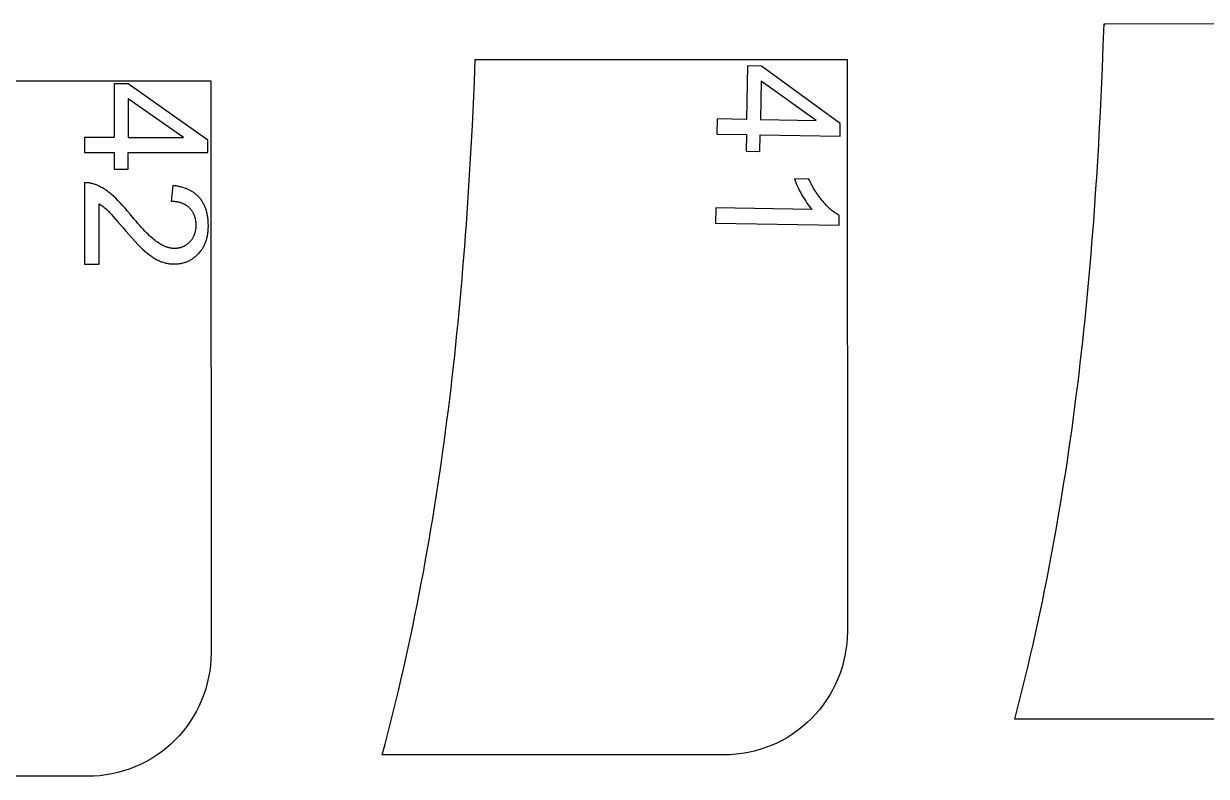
# Model space of a CAD drawing. Extents: x -8894 to -3022, y 6798 to 8329.
# Drawn here: x -5412.3 to -4932.7, y 7241.3 to 7546.6 of the extents above; entities that cross this region are included whole.
import ezdxf

# ---------------------------------------------------------------- set-up
doc = ezdxf.new("R2010")
doc.units = 0
doc.layers.add('LAYER_03', color=7, linetype='CONTINUOUS')
doc.layers.add('STEVILKE', color=7, linetype='CONTINUOUS')

msp = doc.modelspace()

# ---------------------------------------------------------------- linework, layer by layer
at = {"layer": 'LAYER_03'}
msp.add_lwpolyline([(-4873.47, 7264.53), (-5010.38, 7264.45), (-5009.26, 7268.79), (-5008.15, 7273.12), (-5007.07, 7277.46), (-5006.01, 7281.81), (-5004.97, 7286.15), (-5003.95, 7290.5), (-5002.95, 7294.85), (-5001.98, 7299.2), (-5001.02, 7303.56), (-5000.09, 7307.92), (-4999.18, 7312.28), (-4998.28, 7316.65), (-4997.41, 7321.01), (-4996.56, 7325.38), (-4995.72, 7329.76), (-4994.91, 7334.13), (-4994.11, 7338.51), (-4993.34, 7342.89), (-4992.58, 7347.27), (-4991.84, 7351.65), (-4991.12, 7356.04), (-4990.42, 7360.43), (-4989.73, 7364.82), (-4989.06, 7369.21), (-4988.41, 7373.61), (-4987.78, 7378.01), (-4987.16, 7382.41), (-4986.57, 7386.81), (-4985.98, 7391.21), (-4985.42, 7395.62), (-4984.87, 7400.03), (-4984.33, 7404.44), (-4983.81, 7408.85), (-4983.31, 7413.27), (-4982.82, 7417.68), (-4982.35, 7422.1), (-4981.89, 7426.52), (-4981.44, 7430.94), (-4981.01, 7435.37), (-4980.6, 7439.79), (-4980.19, 7444.22), (-4979.8, 7448.65), (-4979.43, 7453.08), (-4979.07, 7457.51), (-4978.72, 7461.95), (-4978.38, 7466.38), (-4978.05, 7470.82), (-4977.74, 7475.26), (-4977.44, 7479.7), (-4977.15, 7484.14), (-4976.87, 7488.59), (-4976.6, 7493.03), (-4976.35, 7497.48), (-4976.1, 7501.93), (-4975.87, 7506.38), (-4975.64, 7510.83), (-4975.22, 7519.73), (-4974.83, 7528.64), (-4974.49, 7537.55), (-4974.17, 7546.47), (-4973.62, 7546.47), (-4823.62, 7546.55)], dxfattribs=at)
msp.add_lwpolyline([(-5128.25, 7250.03), (-5266.89, 7249.99), (-5265.73, 7254.32), (-5264.6, 7258.65), (-5263.49, 7262.99), (-5262.41, 7267.33), (-5261.34, 7271.67), (-5260.3, 7276.02), (-5259.28, 7280.36), (-5258.28, 7284.72), (-5257.3, 7289.07), (-5256.34, 7293.43), (-5255.41, 7297.79), (-5254.49, 7302.15), (-5253.59, 7306.51), (-5252.71, 7310.88), (-5251.86, 7315.25), (-5251.02, 7319.63), (-5250.2, 7324), (-5249.4, 7328.38), (-5248.62, 7332.76), (-5247.85, 7337.14), (-5247.11, 7341.53), (-5246.38, 7345.92), (-5245.67, 7350.31), (-5244.98, 7354.7), (-5244.31, 7359.1), (-5243.65, 7363.49), (-5243.01, 7367.89), (-5242.39, 7372.29), (-5241.78, 7376.7), (-5241.19, 7381.11), (-5240.61, 7385.51), (-5240.06, 7389.92), (-5239.51, 7394.34), (-5238.98, 7398.75), (-5238.47, 7403.17), (-5237.97, 7407.59), (-5237.49, 7412.01), (-5237.02, 7416.43), (-5236.57, 7420.85), (-5236.13, 7425.28), (-5235.7, 7429.71), (-5235.28, 7434.14), (-5234.88, 7438.57), (-5234.5, 7443), (-5234.12, 7447.44), (-5233.76, 7451.88), (-5233.41, 7456.32), (-5233.07, 7460.76), (-5232.75, 7465.2), (-5232.44, 7469.64), (-5232.13, 7474.09), (-5231.84, 7478.53), (-5231.56, 7482.98), (-5231.3, 7487.43), (-5231.04, 7491.88), (-5230.79, 7496.33), (-5230.32, 7505.24), (-5229.9, 7514.16), (-5229.51, 7523.07), (-5229.15, 7532), (-5078.34, 7532.04), (-5078.27, 7300.04, -0.414214)], format="xyb", close=True, dxfattribs=at)
msp.add_lwpolyline([(-5486.31, 7523.33), (-5336.31, 7523.34), (-5336.29, 7291.34, -0.414214), (-5386.28, 7241.34), (-5525.36, 7241.33)], format="xyb", dxfattribs=at)
at = {"layer": 'STEVILKE'}
for points in [[(-5131.06, 7507.94), (-5131.16, 7501.8), (-5119.2, 7501.61), (-5119.31, 7494.86), (-5113.69, 7494.77), (-5113.58, 7501.52), (-5081.2, 7500.99), (-5081.12, 7506), (-5113.13, 7529.33), (-5118.75, 7529.42), (-5119.1, 7507.74)], [(-5387.55, 7500.42), (-5387.55, 7494.28), (-5375.59, 7494.28), (-5375.59, 7487.53), (-5369.96, 7487.53), (-5369.96, 7494.28), (-5337.58, 7494.28), (-5337.58, 7499.29), (-5369.96, 7522.09), (-5375.59, 7522.09), (-5375.59, 7500.42)], [(-5113.48, 7507.65), (-5090.95, 7507.28), (-5113.22, 7523.29)], [(-5369.96, 7500.42), (-5347.43, 7500.42), (-5369.96, 7516.06)], [(-5387.55, 7482.05), (-5387.55, 7449.02), (-5381.65, 7449.02), (-5381.65, 7473.52), (-5381.24, 7473.26), (-5380.82, 7472.98), (-5380.4, 7472.68), (-5379.99, 7472.37), (-5379.57, 7472.03), (-5379.16, 7471.68), (-5378.74, 7471.32), (-5378.33, 7470.93), (-5378.11, 7470.72), (-5377.87, 7470.48), (-5377.32, 7469.9), (-5376.67, 7469.2), (-5375.93, 7468.38), (-5375.1, 7467.43), (-5374.17, 7466.36), (-5372.04, 7463.85), (-5370.68, 7462.25), (-5369.4, 7460.77), (-5368.18, 7459.42), (-5367.05, 7458.17), (-5365.99, 7457.05), (-5365, 7456.05), (-5364.09, 7455.16), (-5363.25, 7454.39), (-5362.45, 7453.7), (-5361.67, 7453.07), (-5361.28, 7452.77), (-5360.89, 7452.48), (-5360.5, 7452.21), (-5360.12, 7451.95), (-5359.74, 7451.7), (-5359.36, 7451.46), (-5358.99, 7451.24), (-5358.61, 7451.03), (-5358.24, 7450.83), (-5357.88, 7450.65), (-5357.51, 7450.47), (-5357.15, 7450.31), (-5356.78, 7450.17), (-5356.42, 7450.03), (-5356.06, 7449.9), (-5355.69, 7449.78), (-5355.33, 7449.67), (-5354.96, 7449.57), (-5354.59, 7449.48), (-5354.22, 7449.39), (-5353.86, 7449.32), (-5353.49, 7449.26), (-5353.12, 7449.21), (-5352.74, 7449.16), (-5352.37, 7449.13), (-5352, 7449.11), (-5351.63, 7449.09), (-5351.25, 7449.09), (-5350.88, 7449.09), (-5350.52, 7449.1), (-5350.16, 7449.12), (-5349.81, 7449.15), (-5349.45, 7449.19), (-5349.11, 7449.23), (-5348.76, 7449.29), (-5348.42, 7449.35), (-5348.09, 7449.42), (-5347.75, 7449.5), (-5347.42, 7449.58), (-5347.1, 7449.68), (-5346.78, 7449.78), (-5346.46, 7449.89), (-5346.14, 7450.01), (-5345.83, 7450.14), (-5345.52, 7450.27), (-5345.22, 7450.41), (-5344.92, 7450.56), (-5344.63, 7450.72), (-5344.33, 7450.89), (-5344.05, 7451.07), (-5343.76, 7451.25), (-5343.48, 7451.45), (-5343.2, 7451.65), (-5342.93, 7451.85), (-5342.66, 7452.07), (-5342.39, 7452.3), (-5342.13, 7452.53), (-5341.87, 7452.77), (-5341.62, 7453.02), (-5341.37, 7453.28), (-5341.12, 7453.54), (-5340.88, 7453.82), (-5340.65, 7454.09), (-5340.43, 7454.37), (-5340.22, 7454.66), (-5340.01, 7454.96), (-5339.81, 7455.26), (-5339.62, 7455.56), (-5339.44, 7455.87), (-5339.26, 7456.19), (-5339.1, 7456.52), (-5338.94, 7456.85), (-5338.78, 7457.18), (-5338.64, 7457.52), (-5338.5, 7457.87), (-5338.38, 7458.22), (-5338.26, 7458.58), (-5338.14, 7458.94), (-5338.04, 7459.31), (-5337.94, 7459.69), (-5337.85, 7460.07), (-5337.77, 7460.46), (-5337.69, 7460.86), (-5337.63, 7461.25), (-5337.57, 7461.66), (-5337.52, 7462.07), (-5337.48, 7462.49), (-5337.44, 7462.91), (-5337.41, 7463.34), (-5337.39, 7463.78), (-5337.38, 7464.22), (-5337.38, 7464.66), (-5337.39, 7465.54), (-5337.41, 7465.97), (-5337.44, 7466.4), (-5337.47, 7466.82), (-5337.51, 7467.23), (-5337.56, 7467.64), (-5337.61, 7468.04), (-5337.67, 7468.44), (-5337.74, 7468.83), (-5337.82, 7469.22), (-5337.9, 7469.6), (-5337.99, 7469.97), (-5338.09, 7470.34), (-5338.19, 7470.7), (-5338.3, 7471.06), (-5338.42, 7471.41), (-5338.55, 7471.76), (-5338.68, 7472.1), (-5338.82, 7472.44), (-5338.97, 7472.76), (-5339.13, 7473.09), (-5339.29, 7473.41), (-5339.46, 7473.72), (-5339.64, 7474.03), (-5339.82, 7474.33), (-5340.01, 7474.62), (-5340.21, 7474.91), (-5340.42, 7475.19), (-5340.63, 7475.47), (-5340.85, 7475.75), (-5341.08, 7476.01), (-5341.31, 7476.27), (-5341.55, 7476.53), (-5341.8, 7476.77), (-5342.05, 7477.01), (-5342.31, 7477.25), (-5342.58, 7477.47), (-5342.86, 7477.69), (-5343.14, 7477.9), (-5343.42, 7478.11), (-5343.72, 7478.3), (-5344.02, 7478.5), (-5344.32, 7478.68), (-5344.64, 7478.86), (-5344.96, 7479.03), (-5345.28, 7479.19), (-5345.61, 7479.34), (-5345.95, 7479.49), (-5346.3, 7479.64), (-5346.65, 7479.77), (-5347.01, 7479.9), (-5347.38, 7480.02), (-5347.75, 7480.13), (-5348.13, 7480.24), (-5348.51, 7480.34), (-5348.9, 7480.43), (-5349.3, 7480.52), (-5349.71, 7480.6), (-5350.12, 7480.67), (-5350.54, 7480.73), (-5350.96, 7480.79), (-5351.39, 7480.84), (-5351.83, 7480.89), (-5352.48, 7474.58), (-5352.19, 7474.58), (-5351.9, 7474.57), (-5351.61, 7474.55), (-5351.33, 7474.53), (-5351.06, 7474.51), (-5350.79, 7474.48), (-5350.52, 7474.44), (-5350.25, 7474.4), (-5349.99, 7474.35), (-5349.74, 7474.3), (-5349.49, 7474.25), (-5349.24, 7474.19), (-5348.99, 7474.12), (-5348.75, 7474.05), (-5348.52, 7473.97), (-5348.29, 7473.89), (-5348.06, 7473.8), (-5347.83, 7473.71), (-5347.61, 7473.62), (-5347.4, 7473.51), (-5347.19, 7473.41), (-5346.98, 7473.29), (-5346.77, 7473.18), (-5346.57, 7473.05), (-5346.38, 7472.93), (-5346.18, 7472.79), (-5346, 7472.66), (-5345.81, 7472.51), (-5345.63, 7472.36), (-5345.46, 7472.21), (-5345.28, 7472.05), (-5345.12, 7471.89), (-5344.95, 7471.72), (-5344.79, 7471.55), (-5344.64, 7471.37), (-5344.49, 7471.2), (-5344.35, 7471.01), (-5344.21, 7470.83), (-5344.08, 7470.64), (-5343.95, 7470.45), (-5343.83, 7470.25), (-5343.71, 7470.05), (-5343.6, 7469.85), (-5343.5, 7469.65), (-5343.39, 7469.44), (-5343.3, 7469.22), (-5343.21, 7469.01), (-5343.12, 7468.79), (-5343.04, 7468.56), (-5342.97, 7468.34), (-5342.9, 7468.11), (-5342.83, 7467.87), (-5342.77, 7467.64), (-5342.72, 7467.4), (-5342.67, 7467.15), (-5342.62, 7466.9), (-5342.58, 7466.65), (-5342.55, 7466.4), (-5342.52, 7466.14), (-5342.5, 7465.88), (-5342.48, 7465.61), (-5342.47, 7465.35), (-5342.46, 7465.07), (-5342.46, 7464.8), (-5342.46, 7464.54), (-5342.47, 7464.28), (-5342.48, 7464.03), (-5342.5, 7463.78), (-5342.52, 7463.53), (-5342.55, 7463.28), (-5342.58, 7463.04), (-5342.61, 7462.8), (-5342.66, 7462.57), (-5342.7, 7462.33), (-5342.75, 7462.1), (-5342.81, 7461.88), (-5342.87, 7461.65), (-5342.94, 7461.43), (-5343.01, 7461.22), (-5343.08, 7461), (-5343.16, 7460.79), (-5343.25, 7460.58), (-5343.34, 7460.38), (-5343.44, 7460.18), (-5343.54, 7459.98), (-5343.64, 7459.78), (-5343.75, 7459.59), (-5343.87, 7459.4), (-5343.99, 7459.22), (-5344.11, 7459.03), (-5344.24, 7458.85), (-5344.38, 7458.68), (-5344.51, 7458.5), (-5344.66, 7458.33), (-5344.81, 7458.16), (-5344.96, 7458), (-5345.12, 7457.84), (-5345.28, 7457.68), (-5345.44, 7457.53), (-5345.61, 7457.39), (-5345.77, 7457.25), (-5345.94, 7457.11), (-5346.11, 7456.98), (-5346.29, 7456.86), (-5346.46, 7456.74), (-5346.64, 7456.62), (-5346.82, 7456.52), (-5347, 7456.41), (-5347.19, 7456.31), (-5347.37, 7456.22), (-5347.56, 7456.13), (-5347.75, 7456.04), (-5347.95, 7455.97), (-5348.14, 7455.89), (-5348.34, 7455.82), (-5348.54, 7455.76), (-5348.74, 7455.7), (-5348.95, 7455.65), (-5349.15, 7455.6), (-5349.36, 7455.56), (-5349.57, 7455.52), (-5349.79, 7455.48), (-5350, 7455.46), (-5350.22, 7455.43), (-5350.44, 7455.42), (-5350.66, 7455.4), (-5350.89, 7455.39), (-5351.11, 7455.39), (-5351.33, 7455.4), (-5351.55, 7455.4), (-5351.77, 7455.42), (-5351.99, 7455.44), (-5352.21, 7455.46), (-5352.43, 7455.49), (-5352.66, 7455.53), (-5352.88, 7455.57), (-5353.1, 7455.62), (-5353.33, 7455.67), (-5353.55, 7455.73), (-5353.78, 7455.8), (-5354.01, 7455.86), (-5354.24, 7455.94), (-5354.47, 7456.02), (-5354.7, 7456.11), (-5354.93, 7456.2), (-5355.16, 7456.3), (-5355.39, 7456.4), (-5355.63, 7456.51), (-5355.86, 7456.63), (-5356.1, 7456.75), (-5356.57, 7457), (-5357.05, 7457.28), (-5357.52, 7457.58), (-5358.01, 7457.91), (-5358.49, 7458.26), (-5358.99, 7458.63), (-5359.51, 7459.05), (-5360.05, 7459.51), (-5360.62, 7460.02), (-5361.2, 7460.56), (-5361.81, 7461.15), (-5362.44, 7461.77), (-5363.09, 7462.44), (-5363.76, 7463.15), (-5364.46, 7463.9), (-5365.17, 7464.69), (-5365.91, 7465.52), (-5366.67, 7466.4), (-5367.45, 7467.31), (-5369.08, 7469.26), (-5370.13, 7470.54), (-5371.16, 7471.73), (-5372.15, 7472.85), (-5373.12, 7473.9), (-5374.05, 7474.86), (-5374.94, 7475.75), (-5375.81, 7476.56), (-5376.64, 7477.29), (-5377.05, 7477.63), (-5377.46, 7477.96), (-5377.87, 7478.28), (-5378.29, 7478.58), (-5378.7, 7478.88), (-5379.11, 7479.16), (-5379.53, 7479.43), (-5379.94, 7479.69), (-5380.36, 7479.94), (-5380.77, 7480.17), (-5381.19, 7480.39), (-5381.61, 7480.6), (-5382.03, 7480.8), (-5382.45, 7480.99), (-5382.87, 7481.17), (-5383.29, 7481.33), (-5383.55, 7481.42), (-5383.8, 7481.51), (-5384.06, 7481.59), (-5384.32, 7481.67), (-5384.58, 7481.74), (-5384.85, 7481.8), (-5385.11, 7481.85), (-5385.38, 7481.9), (-5385.64, 7481.94), (-5385.91, 7481.98), (-5386.18, 7482), (-5386.45, 7482.03), (-5386.72, 7482.04), (-5387, 7482.05), (-5387.27, 7482.05)], [(-5092.56, 7471.18), (-5131.65, 7471.81), (-5131.75, 7465.68), (-5081.59, 7464.86), (-5081.52, 7468.82), (-5081.93, 7469.03), (-5082.33, 7469.26), (-5082.73, 7469.52), (-5083.14, 7469.78), (-5083.55, 7470.07), (-5083.96, 7470.37), (-5084.37, 7470.69), (-5084.78, 7471.03), (-5085.19, 7471.39), (-5085.6, 7471.76), (-5086.02, 7472.16), (-5086.44, 7472.56), (-5086.85, 7472.99), (-5087.27, 7473.44), (-5087.69, 7473.9), (-5088.11, 7474.38), (-5088.53, 7474.87), (-5088.94, 7475.37), (-5089.35, 7475.89), (-5089.74, 7476.41), (-5090.12, 7476.94), (-5090.5, 7477.49), (-5090.87, 7478.04), (-5091.23, 7478.6), (-5091.59, 7479.18), (-5091.93, 7479.76), (-5092.27, 7480.35), (-5092.6, 7480.96), (-5092.92, 7481.57), (-5093.23, 7482.19), (-5093.53, 7482.83), (-5093.83, 7483.47), (-5099.76, 7483.57), (-5099.49, 7482.83), (-5099.19, 7482.08), (-5098.86, 7481.3), (-5098.49, 7480.5), (-5098.09, 7479.67), (-5097.66, 7478.82), (-5097.19, 7477.95), (-5096.7, 7477.06), (-5096.18, 7476.17), (-5095.67, 7475.33), (-5095.15, 7474.53), (-5094.64, 7473.77), (-5094.12, 7473.06), (-5093.6, 7472.39), (-5093.08, 7471.76), (-5092.82, 7471.46)]]:
    msp.add_lwpolyline(points, close=True, dxfattribs=at)

doc.saveas('drawing.dxf')
